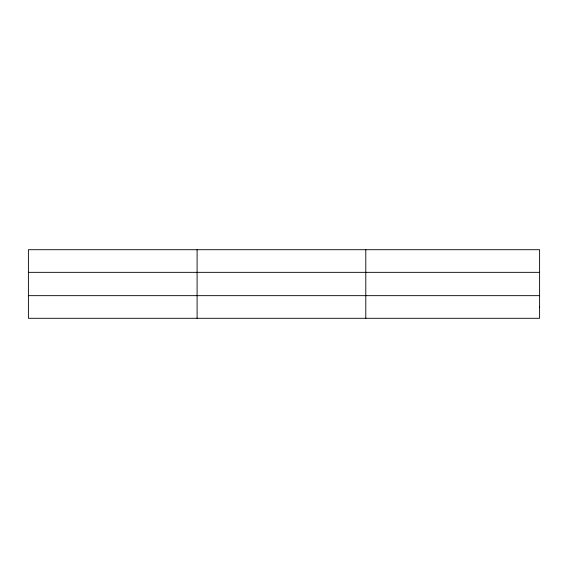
<?xml version="1.0" encoding="UTF-8"?>
<svg xmlns="http://www.w3.org/2000/svg" width="568" height="568" viewBox="0 0 568 568"><rect width="100%" height="100%" fill="white"/><g stroke="black" fill="none" stroke-linecap="round" stroke-linejoin="round"><path stroke-width="0.85" d="M197.096 249.707L197.096 318.293M365.792 249.707L365.792 318.293M28.4 272.342L539.6 272.342M28.4 295.658L539.6 295.658M539.6 306.976L539.6 318.293L28.4 318.293L28.4 249.707L539.6 249.707L539.6 306.976"/></g></svg>
